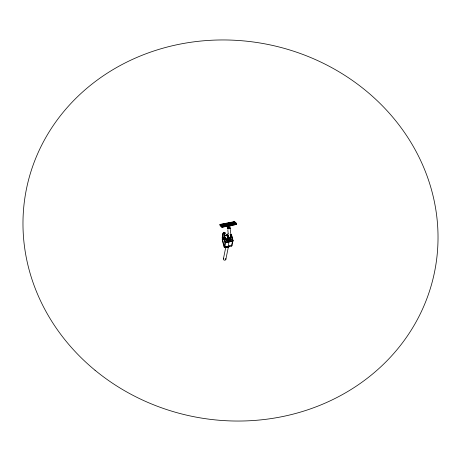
<?xml version="1.0" encoding="UTF-8"?>
<svg xmlns="http://www.w3.org/2000/svg" width="461" height="461" viewBox="0 0 461 461"><rect width="100%" height="100%" fill="white"/><g stroke="black" fill="none" stroke-linecap="round" stroke-linejoin="round"><path stroke-width="0.69" d="M222.698 239.351L222.444 240.798L222.957 240.884M231.416 234.805L230.898 234.701M224.968 233.283L223.285 233.566L222.375 238.003L224.075 237.674L224.968 232.845A0.818 0.305 -14.9 0 0 224.242 232.667L223.902 232.73A0.818 0.305 -14.9 0 0 223.043 233.214L222.242 237.87L223.141 233.041L224.824 232.701L224.075 237.674M222.513 240.573L222.784 239.224M222.801 239.72L222.525 241.109L223.043 241.195M224.968 232.845L224.167 237.501L224.086 237.185M223.412 258.863L225.902 246.618M225.85 259.37L228.454 246.554M227.584 241.449L225.043 242.123L224.132 246.998L231.912 245.483L232.955 240.596L230.5 240.89M227.907 236.441L227.901 236.453A1.302 0.507 35.1 0 0 227.342 236.556A1.297 0.49 33.9 0 0 227.797 237.254A1.297 0.68 60.5 0 1 227.953 236.499A1.291 1.176 -33.1 0 1 228.437 235.911M231.56 246.03L232.534 241.109L231.07 234.309M223.51 239.282L223.539 238.931L223.262 239.42M227.867 236.51L228.005 237.536L228.927 238.591M227.567 236.672L227.446 237.161M228.005 236.02L228.431 235.565M228.091 236.159L228.42 235.813M229.019 224.714L227.578 224.876L227.976 224.968M227.561 227.452L228.742 227.642L229.803 227.094M229.077 238.562L229.359 238.959L229.348 237.79M227.993 238.965L229.054 239.04M229.175 227.434L228.143 227.561M227.071 236.643L227.285 236.268M219.862 224.444L234.586 221.62L236.487 223.297L236.66 224.432L221.937 227.256L220.035 225.579L219.862 224.444L222.081 226.339L222.202 227.129L236.251 224.432L236.13 223.643L234.372 222.087L220.323 224.784L220.444 225.573L221.879 226.824M221.096 224.438L222.565 225.74L235.254 223.308L235.306 223.643L222.617 226.08L221.096 224.438L233.785 222L235.317 223.314M236.13 224.547L236.009 223.752L234.297 222.242L220.479 224.893L220.6 225.688M233.923 222.905L221.234 225.343L221.165 224.893L233.854 222.456L234.903 223.775M221.096 225.101L234.442 222.536M221.222 225.101L234.349 222.582L235.208 223.337M236.487 223.297L221.758 226.126L221.937 227.256M222.081 226.339L236.13 223.643M236.009 223.752L222.19 226.409L222.311 227.198M236.199 224.092L222.15 226.789L220.393 225.233M223.124 233.531A0.818 0.305 -14.9 0 1 223.988 233.047L224.328 232.984A0.818 0.305 -14.9 0 1 225.049 233.157M223.965 235.577L227.371 234.88M230.016 234.372L231.336 234.113L233.145 240.93L225.216 242.457L223.769 237M224 235.634L226.737 235.168M224.098 236.003L227.498 235.352M223.937 237.15L222.237 237.478L222.375 238.003M227.648 241.483L230.454 240.947M222.68 240.849L224.415 246.37M230.811 234.384L231.232 234.372M223.355 238.049L223.499 238.815M229.255 238.804L227.82 237.282A1.302 0.49 -6.9 0 1 227.965 237.138M227.463 237.277C227.158 237.743 229.474 239.207 228.794 238.568M231.52 246.041L231.382 245.707M230.304 237.127L230.27 237.087A1.412 0.53 -14.9 0 1 230.022 237.767M235.323 223.758L233.785 222M221.165 224.893L222.634 226.195M220.531 225.233L221.81 226.368M231.307 234.436L232.955 240.642A0.588 0.536 11.5 0 1 232.528 241.276L225.734 242.584A0.588 0.536 11.5 0 1 225.026 242.169L223.827 237.64M230.385 237.046L230.281 236.643L230.425 237.236M225.711 238.568L225.89 238.919L225.907 238.406M227.982 246.364L228.132 246.698L229.065 241.264M224.588 247.015L224.738 247.35L225.74 242.532L224.956 239.236M224.242 232.667L224.328 232.984M223.902 232.73L223.988 233.047M224.271 236.649L224.611 237.945M222.427 240.7L224.069 246.889A0.588 0.536 11.5 0 0 224.772 247.303L231.572 245.995A0.588 0.536 11.5 0 0 231.998 245.361M225.441 238.579C226.703 241.973 225.043 234.148 225.36 238.176M225.867 238.199L225.619 237.542L225.613 238.124M234.586 221.62L234.764 222.749M234.372 222.087L234.493 222.876M234.297 222.242L234.419 223.032M229.837 225.533L230.252 228.247M228.685 225.579L229.175 228.76M227.129 226.224L227.521 228.771M222.565 225.74L222.617 226.08M230.275 229.365L230.679 233.462M227.849 230.033L228.149 232.903M230.264 237.847A2.23 2.028 11.3 0 1 229.492 241.207A2.23 2.028 11.3 0 1 226.524 238.965M230.108 238.204A2.23 2.034 11.5 0 1 229.515 241.604A2.23 2.034 11.5 0 1 226.432 239.513M225.654 258.437A1.245 1.135 11.5 0 1 225.394 259.992A1.245 1.135 11.5 0 1 223.683 259.75A1.245 1.135 11.5 0 1 223.827 258.177M227.838 237.628A1.412 0.53 -14.9 0 1 228.443 237.248M229.768 228.143A1.412 0.3 -8.7 0 1 229.906 228.564A1.412 0.3 -8.7 0 1 227.867 228.863A1.412 0.3 -8.7 0 1 228.005 228.402M230.304 235.761A1.245 1.141 11.9 0 1 230.074 237.3A1.245 1.141 11.9 0 1 228.379 237.138A1.245 1.141 11.9 0 1 228.379 235.577M228.103 237.974A1.089 0.409 -14.9 0 1 228.397 237.415M230.004 237.179A1.089 0.409 -14.9 0 1 230.108 237.277M227.486 235.012A1.412 0.53 -14.9 0 1 226.95 234.476A1.412 0.53 -14.9 0 1 228.472 233.796M229.791 238.458A1.412 1.285 11.3 0 1 229.14 240.515A1.412 1.285 11.3 0 1 227.342 239.052M230.31 235.266A1.412 1.285 11.3 0 1 230.344 237.115A1.412 1.285 11.3 0 1 228.322 237.023A1.412 1.285 11.3 0 1 228.425 235.173M227.642 237.622A1.302 0.997 -76 0 1 227.803 237.294M227.348 234.822A1.089 0.409 -14.9 0 1 227.342 234.355A1.089 0.409 -14.9 0 1 228.414 233.934M223.458 238.804A0.703 0.64 11.5 0 1 223.159 239.685A0.703 0.64 11.5 0 1 222.202 239.328A0.703 0.64 11.5 0 1 222.623 238.487M223.625 237.127A0.703 0.64 11.5 0 1 223.66 238.055A0.703 0.64 11.5 0 1 222.646 238.014A0.703 0.64 11.5 0 1 222.703 237.087M226.443 246.589A2.23 2.028 11.3 0 0 229.492 246.007A2.115 1.925 11.3 0 1 226.288 246.848M229.618 246.001A2.23 2.028 11.3 0 1 226.23 246.889M228.224 246.405A1.412 1.285 11.3 0 1 227.947 246.508M228.535 246.381A1.527 1.389 11.3 0 1 227.976 246.658M227.619 236.925A1.314 0.484 40.2 0 1 227.434 236.689M228.938 238.971A1.89 1.325 -81.2 0 1 227.953 239.092M228.846 238.948A1.89 1.544 -69.6 0 1 227.717 239.04M230.252 237.893A2.23 2.028 11.3 0 1 229.555 241.236A2.23 2.028 11.3 0 1 226.507 239.155M229.826 238.556A1.412 1.285 11.3 0 1 229.059 240.579A1.412 1.285 11.3 0 1 227.342 239.034M230.287 238.02A2.115 1.925 11.3 0 1 229.382 241.126A2.115 1.925 11.3 0 1 226.645 238.977M229.78 238.297A1.527 1.389 11.3 0 1 229.255 240.602A1.527 1.389 11.3 0 1 227.221 239.057M230.027 239.495A1.412 1.285 11.5 0 1 227.982 240.809M227.515 240.423A1.412 1.285 11.5 0 1 227.411 239.04M227.659 228.668L230.12 228.322L227.659 228.668M95.035 370.241A208.228 189.776 11.5 0 0 434.383 272.808A208.228 189.776 11.5 0 0 162.082 48.445A208.228 189.776 11.5 0 0 95.035 370.241"/></g></svg>
